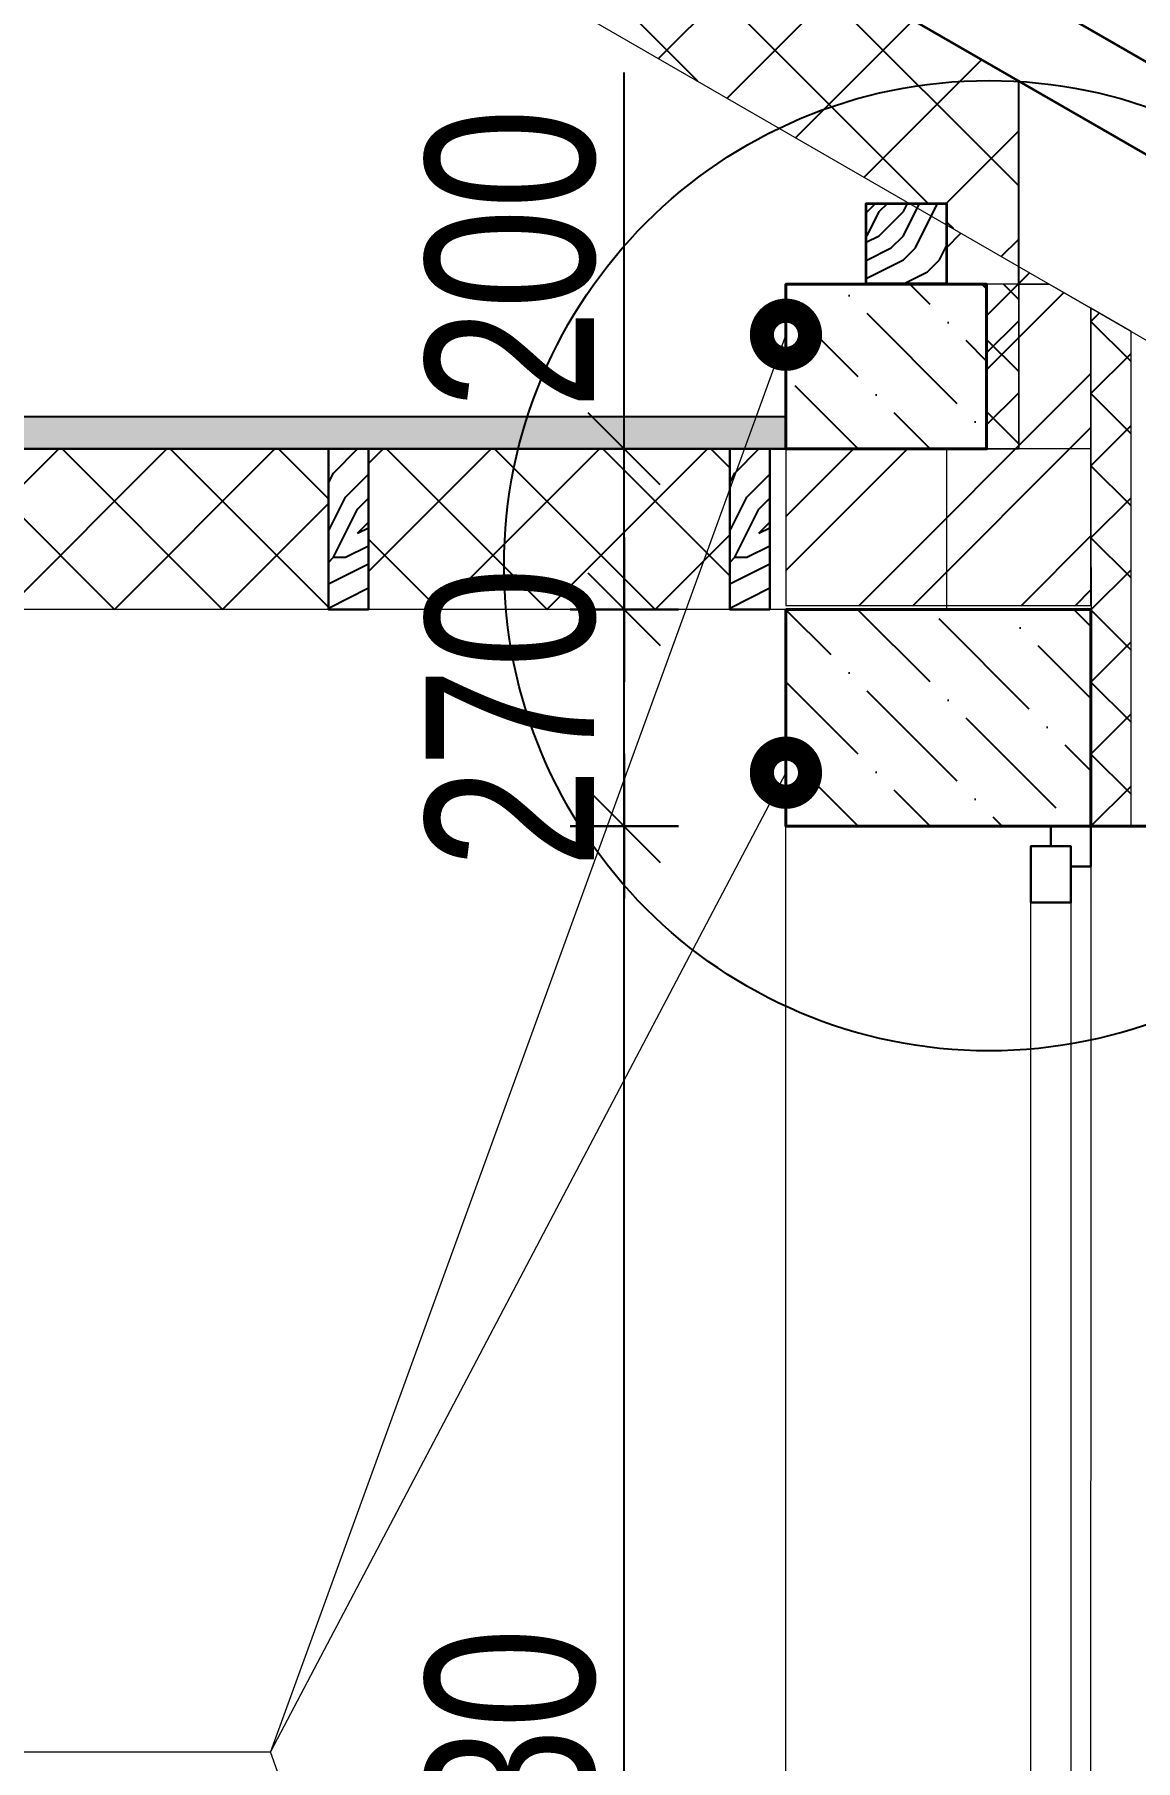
# Model space of a CAD drawing. Extents: x -12289450 to -10763036, y -7834513 to -6150123.
# Drawn here: x -11188648 to -11187276, y -7703154 to -7701005 of the extents above; entities that cross this region are included whole.
import ezdxf

# ---------------------------------------------------------------- set-up
doc = ezdxf.new("R2010")
doc.units = 0
doc.header["$LTSCALE"] = 25
doc.header["$PDMODE"] = 35
doc.linetypes.add('HIDDEN', pattern=[9.525, 6.35, -3.175])
doc.layers.get('DefPoints').update_dxf_attribs({"color": 10, "lineweight": 30})
for name, color, linetype in [('004-ВСПЛИНИИ', 15, 'Continuous'), ('005-РАЗМЕРЫ', 252, 'Continuous'), ('008-ШТРИХОВКА', 252, 'Continuous'), ('Крыши', 7, 'Continuous')]:
    doc.layers.add(name, color=color, linetype=linetype)
for name, color, linetype, lineweight in [('RAZMER', 7, 'Continuous', 9), ('СТЕНЫ', 5, 'Continuous', 40), ('тонк', 7, 'Continuous', 20)]:
    doc.layers.add(name, color=color, linetype=linetype, lineweight=lineweight)
doc.layers.add('Окна ArchiCAD_Ном._пера__3', color=7, linetype='Continuous', lineweight=15, true_color=0xff6600)
doc.styles.add('TXT0', font='txt', dxfattribs={"width": 0.8})
doc.dimstyles.new('Копия(5) РАЗМЕРЫ', dxfattribs={"dimscale": 30, "dimtxt": 7, "dimasz": 0.15, "dimexe": 0, "dimexo": 0, "dimgap": 1.2, "dimtad": 1, "dimdec": 0, "dimzin": 0, "dimdsep": 46, "dimtxsty": 'TXT0', "dimblk1": 'A8MITTA', "dimblk2": 'A8MITTA', "dimsah": 1, "dimcen": 2, "dimse1": 1, "dimse2": 1, "dimadec": 0, "dimazin": 0, "dimtp": 6, "dimtm": 6, "dimtfac": 1, "dimtdec": 0, "dimtofl": 0, "dimtmove": 0, "dimatfit": 3, "dimldrblk": 'A8MITTA', "dimfxl": 0, "dimtolj": 1, "dimtzin": 0, "dimarcsym": 0})

# ---------------------------------------------------------------- blocks, each defined once
blk = doc.blocks.new('A8MITTA', base_point=(3180, 3140))
for p, q in [((3180, 3155), (3180, 3125)), ((3170, 3130), (3190, 3150)), ((3160, 3140), (3200, 3140))]:
    blk.add_line(p, q)
blk = doc.blocks.new('*D96')
at = {"layer": '005-РАЗМЕРЫ', "color": 0, "lineweight": -2, "ltscale": 4, "transparency": 16777216}
blk.add_line((-11187913.4, -7701986.2), (-11187913.4, -7701725.2), dxfattribs=at)
at = {"layer": 'DefPoints', "color": 0, "ltscale": 4, "transparency": 16777216}
for p in [(-11187913.4, -7701720.7), (-11187711.9, -7701720.7), (-11187711.9, -7701990.7)]:
    blk.add_point(p, dxfattribs=at)
at = {"layer": '005-РАЗМЕРЫ', "color": 0, "lineweight": -2, "ltscale": 4, "transparency": 16777216, "xscale": 4.5, "yscale": 4.5, "zscale": 4.5}
for p, rotation in [((-11187913.4, -7701720.7), 90), ((-11187913.4, -7701990.7), 270)]:
    blk.add_blockref('A8MITTA', p, dxfattribs=dict(at, rotation=rotation))
at = {"layer": '005-РАЗМЕРЫ', "color": 0, "lineweight": 25, "ltscale": 4, "transparency": 16777216, "insert": (-11188054.4, -7701855.7), "char_height": 210, "attachment_point": 5, "rotation": 90, "style": 'TXT0'}
blk.add_mtext('\\A1;270', dxfattribs=at)
blk = doc.blocks.new('*D97')
at = {"layer": '005-РАЗМЕРЫ', "color": 0, "lineweight": -2, "ltscale": 4, "transparency": 16777216}
for p, q in [((-11187913.4, -7701520.7), (-11187913.4, -7701052.2)), ((-11187913.4, -7701716.2), (-11187913.4, -7701525.2))]:
    blk.add_line(p, q, dxfattribs=at)
at = {"layer": 'DefPoints', "color": 0, "ltscale": 4, "transparency": 16777216}
for p in [(-11187913.4, -7701520.7), (-11187711.9, -7701520.7), (-11187711.9, -7701720.7)]:
    blk.add_point(p, dxfattribs=at)
at = {"layer": '005-РАЗМЕРЫ', "color": 0, "lineweight": -2, "ltscale": 4, "transparency": 16777216, "xscale": 4.5, "yscale": 4.5, "zscale": 4.5}
for p, rotation in [((-11187913.4, -7701520.7), 90), ((-11187913.4, -7701720.7), 270)]:
    blk.add_blockref('A8MITTA', p, dxfattribs=dict(at, rotation=rotation))
at = {"layer": '005-РАЗМЕРЫ', "color": 0, "lineweight": 25, "ltscale": 4, "transparency": 16777216, "insert": (-11188054.4, -7701284.2), "char_height": 210, "attachment_point": 5, "rotation": 90, "style": 'TXT0'}
blk.add_mtext('\\A1;200', dxfattribs=at)
blk = doc.blocks.new('*D119')
at = {"layer": '005-РАЗМЕРЫ', "color": 0, "lineweight": -2, "ltscale": 4, "transparency": 16777216}
blk.add_line((-11187913.4, -7703616.2), (-11187913.4, -7701995.2), dxfattribs=at)
at = {"layer": 'DefPoints', "color": 0, "ltscale": 4, "transparency": 16777216}
for p in [(-11187913.4, -7701990.7), (-11187711.9, -7701990.7), (-11187711.9, -7703620.7)]:
    blk.add_point(p, dxfattribs=at)
at = {"layer": '005-РАЗМЕРЫ', "color": 0, "lineweight": -2, "ltscale": 4, "transparency": 16777216, "xscale": 4.5, "yscale": 4.5, "zscale": 4.5}
for p, rotation in [((-11187913.4, -7701990.7), 90), ((-11187913.4, -7703620.7), 270)]:
    blk.add_blockref('A8MITTA', p, dxfattribs=dict(at, rotation=rotation))
at = {"layer": '005-РАЗМЕРЫ', "color": 0, "lineweight": 25, "ltscale": 4, "transparency": 16777216, "insert": (-11188054.4, -7703239), "char_height": 210, "attachment_point": 5, "rotation": 90, "style": 'TXT0'}
blk.add_mtext('\\A1;1630', dxfattribs=at)

msp = doc.modelspace()

# ---------------------------------------------------------------- hatches: boundary and pattern name
at = {"layer": '008-ШТРИХОВКА', "ltscale": 4}
h = msp.add_hatch(dxfattribs=at)
h.set_pattern_fill('ANSI37', color=256, scale=30, style=0)
h.set_pattern_definition([(45, (-11198501.94, -7701293.71), (-67.3519, 67.3519), []), (135, (-11198501.94, -7701293.71), (-67.3519, -67.3519), [])])
h.paths.add_polyline_path([(-11196876.9, -7700355.5), (-11196789.2, -7700355.5), (-11196789.2, -7700124.6), (-11196876.9, -7700124.6), (-11198501.9, -7701062.8), (-11198501.9, -7701293.7), (-11198412, -7701241.8), (-11198412, -7701215.7), (-11198366.9, -7701215.7)])
h.paths.add_polyline_path([(-11195989.2, -7700124.6), (-11196739.2, -7700124.6), (-11196739.2, -7700355.5), (-11195989.2, -7700355.5)])
h.paths.add_polyline_path([(-11195555.5, -7700124.6), (-11195939.2, -7700124.6), (-11195939.2, -7700355.5), (-11195555.5, -7700355.5)])
h.paths.add_polyline_path([(-11195189.2, -7700124.6), (-11195555.5, -7700124.6), (-11195555.5, -7700355.5), (-11195189.2, -7700355.5)])
h.paths.add_polyline_path([(-11194389.2, -7700124.6), (-11195139.2, -7700124.6), (-11195139.2, -7700355.5), (-11194389.2, -7700355.5)])
h.paths.add_polyline_path([(-11193589.2, -7700124.6), (-11194339.2, -7700124.6), (-11194339.2, -7700355.5), (-11193589.2, -7700355.5)])
h.paths.add_polyline_path([(-11192789.2, -7700124.6), (-11193539.2, -7700124.6), (-11193539.2, -7700355.5), (-11192789.2, -7700355.5)])
h.paths.add_polyline_path([(-11190611.9, -7699509.7), (-11190611.9, -7699480.8), (-11190511.9, -7699480.8), (-11190511.9, -7699509.7), (-11187720.3, -7701121.4, -0.127854), (-11187421.9, -7701063.1), (-11187421.9, -7701062.8), (-11190561.9, -7699249.9), (-11192076.9, -7700124.6), (-11192739.2, -7700124.6), (-11192739.2, -7700355.5), (-11192076.9, -7700355.5)])
h.paths.add_polyline_path([(-11187421.9, -7701063.1, 0.127854), (-11187720.3, -7701121.4), (-11187557.8, -7701215.2), (-11187511.9, -7701215.2), (-11187511.9, -7701241.7), (-11187421.9, -7701293.7)])
at = {"layer": '008-ШТРИХОВКА'}
h = msp.add_hatch(dxfattribs=at)
h.set_pattern_fill('WOODFACE', color=251, scale=300, style=0, pattern_type=2)
h.set_pattern_definition([(0, (486544.18, -594000.5), (300, 300), [15, -285]), (90, (486664.18, -593895.5), (-300, 300), [30, -270]), (45, (486604.18, -593925.5), (3e-14, 300), [21.21, -63.63, 21.21, -42.42, 148.5, -127.2940687]), (45, (486529.18, -594015.5), (3e-14, 300), [21.213, -42.426, 21.213, -339.4120686]), (45, (486634.18, -593985.5), (3e-14, 300), [21.213, -403.0510686]), (45, (486664.18, -594000.5), (3e-14, 300), [21.213, -403.0510686]), (45, (486619.18, -593970.5), (3e-14, 300), [21.213, -403.0510686]), (45, (486604.18, -593955.5), (3e-14, 300), [42.426, -381.8380686]), (45, (486679.18, -593730.5), (3e-14, 300), [42.426, -381.8380686]), (45, (486574.18, -593940.5), (3e-14, 300), [84.852, -339.4120686]), (45, (486559.18, -593925.5), (3e-14, 300), [84.852, -339.4120686]), (45, (486754.18, -593835.5), (3e-14, 300), [84.852, -339.4120686]), (45, (486544.18, -593895.5), (3e-14, 300), [63.6396, -360.6244686]), (45, (486484.18, -593850.5), (3e-14, 300), [63.6396, -360.6244686]), (45, (486514.18, -593880.5), (3e-14, 300), [63.6396, -360.6244686]), (45, (486709.18, -593790.5), (3e-14, 300), [106.06602, -318.1980486]), (45, (486679.18, -593775.5), (3e-14, 300), [106.06602, -318.1980486]), (45, (486709.18, -593850.5), (3e-14, 300), [148.492424, -275.7716445]), (26.5650512, (486574.18, -593970.5), (300, 1e-07), [33.541017, -637.279374]), (26.5650512, (486634.18, -593880.5), (300, 1e-07), [33.541017, -637.279374]), (26.5650512, (486619.18, -593910.5), (300, 1e-07), [33.541017, -637.279374]), (26.5650512, (486559.18, -594000.5), (300, 1e-07), [67.08204, -603.738353]), (26.5650512, (486619.18, -593865.5), (300, 1e-07), [100.623059, -570.197334]), (26.5650512, (486589.18, -593850.5), (300, 1e-07), [134.1640785, -536.6563146]), (26.5650512, (486559.18, -593835.5), (300, 1e-07), [134.1640785, -536.6563146]), (26.5650512, (486514.18, -593745.5), (300, 1e-07), [134.1640785, -536.6563146]), (26.5650512, (486514.18, -593775.5), (300, 1e-07), [167.7051, -503.115293]), (26.5650512, (486529.18, -593805.5), (300, 1e-07), [167.7051, -503.115293]), (63.4349488, (486634.18, -593925.5), (2e-08, 300), [33.541017, -637.279374]), (63.4349488, (486589.18, -593955.5), (2e-08, 300), [33.541017, -637.279374]), (63.4349488, (486544.18, -594000.5), (2e-08, 300), [67.08204, -603.738353]), (63.4349488, (486634.18, -593955.5), (2e-08, 300), [67.08204, -603.738353]), (63.4349488, (486514.18, -594015.5), (2e-08, 300), [100.623059, -570.197334]), (63.4349488, (486484.18, -594015.5), (2e-08, 300), [134.1640785, -536.6563146]), (63.4349488, (486754.18, -594000.5), (2e-08, 300), [134.1640785, -536.6563146]), (63.4349488, (486649.18, -593970.5), (2e-08, 300), [134.1640785, -536.6563146]), (63.4349488, (486709.18, -594000.5), (2e-08, 300), [167.7051, -503.115293]), (63.4349488, (486679.18, -593985.5), (2e-08, 300), [167.7051, -503.115293])])
h.paths.add_polyline_path([(-11187511.9, -7701315.2), (-11187511.9, -7701215.2), (-11187611.9, -7701215.2), (-11187611.9, -7701315.2)])
at = {"layer": '008-ШТРИХОВКА', "lineweight": 25, "ltscale": 4}
h = msp.add_hatch(dxfattribs=at)
h.set_pattern_fill('ANSI32', color=256, scale=15, style=0)
h.set_pattern_definition([(45, (-11187711.93, -7704635.73), (-101.028, 101.028), []), (45, (-11187644.58, -7704635.73), (-101.028, 101.028), [])])
h.paths.add_polyline_path([(-11187331.9, -7701345.7), (-11187511.9, -7701241.7), (-11187511.9, -7701315.7), (-11187461.9, -7701315.7), (-11187461.9, -7701520.7), (-11187331.9, -7701520.7)])
h.paths.add_polyline_path([(-11187331.9, -7701520.7), (-11187511.9, -7701520.7), (-11187511.9, -7701715.7), (-11187331.9, -7701715.7)])
h.paths.add_polyline_path([(-11187511.9, -7701520.7), (-11187711.9, -7701520.7), (-11187711.9, -7701715.7), (-11187511.9, -7701715.7)])
h.paths.add_polyline_path([(-11187331.9, -7703620.7), (-11187381.9, -7703620.7), (-11187711.9, -7703620.7), (-11187711.9, -7703870.7), (-11187331.9, -7703870.7)])
h.paths.add_polyline_path([(-11187331.9, -7703875.7), (-11187711.9, -7703875.7), (-11187711.9, -7704125.7), (-11187331.9, -7704125.7)])
h.paths.add_polyline_path([(-11187331.9, -7704130.7), (-11187711.9, -7704130.7), (-11187711.9, -7704338.3, -0.161795), (-11187331.9, -7704309.7)])
h.paths.add_polyline_path([(-11187331.9, -7704309.7, 0.161795), (-11187711.9, -7704338.3), (-11187711.9, -7704380.7), (-11187331.9, -7704380.7)])
h.paths.add_polyline_path([(-11187331.9, -7704385.7), (-11187711.9, -7704385.7), (-11187711.9, -7704635.7), (-11187331.9, -7704635.7)])
at = {"layer": '008-ШТРИХОВКА', "ltscale": 4}
h = msp.add_hatch(dxfattribs=at)
h.set_pattern_fill('ANSI36', color=256, scale=20, angle=90, style=0)
h.set_pattern_definition([(135, (-11187711.93, -7701520.72), (-123.479, 33.676), [158.75, -31.75, 0, -31.75])])
h.paths.add_polyline_path([(-11187461.9, -7701315.7), (-11187711.9, -7701315.7), (-11187711.9, -7701520.7), (-11187461.9, -7701520.7)])
h = msp.add_hatch(dxfattribs=at)
h.set_pattern_fill('ANSI37', color=256, scale=20, style=0)
h.set_pattern_definition([(45, (-11574996.59, -7050638.566), (-44.9012806, 44.9012806), []), (135, (-11574996.59, -7050638.566), (-44.9012806, -44.9012806), [])])
h.paths.add_polyline_path([(-11187421.9, -7701315.7), (-11187461.9, -7701315.7), (-11187461.9, -7701520.7), (-11187421.9, -7701520.7)])
h = msp.add_hatch(dxfattribs=at)
h.set_pattern_fill('ANSI37', color=256, scale=20, style=0)
h.set_pattern_definition([(45, (-11187331.927, -7701990.73), (-44.901, 44.901), []), (135, (-11187331.927, -7701990.73), (-44.901, -44.901), [])])
h.paths.add_polyline_path([(-11187281.9, -7701374.5), (-11187331.9, -7701345.7), (-11187331.9, -7701520.7), (-11187331.9, -7701990.7), (-11187281.9, -7701990.7)])
at = {"layer": '008-ШТРИХОВКА'}
h = msp.add_hatch(dxfattribs=at)
h.set_pattern_fill('WOODFACE', color=251, scale=300, style=0, pattern_type=2)
h.set_pattern_definition([(0, (-11198150.82, -7701705.1), (300, 300), [15, -285]), (90, (-11198030.82, -7701600.1), (-300, 300), [30, -270]), (45, (-11198090.82, -7701630.11), (3e-14, 300), [21.21, -63.63, 21.21, -42.42, 148.5, -127.294]), (45, (-11198165.82, -7701720.11), (3e-14, 300), [21.213, -42.426, 21.213, -339.412]), (45, (-11198060.82, -7701690.11), (3e-14, 300), [21.213, -403.051]), (45, (-11198030.82, -7701705.11), (3e-14, 300), [21.213, -403.051]), (45, (-11198075.82, -7701675.11), (3e-14, 300), [21.213, -403.051]), (45, (-11198090.82, -7701660.11), (3e-14, 300), [42.426, -381.838]), (45, (-11198015.82, -7701435.11), (3e-14, 300), [42.426, -381.838]), (45, (-11198120.82, -7701645.11), (3e-14, 300), [84.852, -339.412]), (45, (-11198135.82, -7701630.11), (3e-14, 300), [84.852, -339.412]), (45, (-11197940.82, -7701540.11), (3e-14, 300), [84.852, -339.412]), (45, (-11198150.82, -7701600.11), (3e-14, 300), [63.64, -360.6245]), (45, (-11198210.82, -7701555.11), (3e-14, 300), [63.64, -360.6245]), (45, (-11198180.82, -7701585.11), (3e-14, 300), [63.64, -360.6245]), (45, (-11197985.82, -7701495.11), (3e-14, 300), [106.066, -318.198]), (45, (-11198015.82, -7701480.11), (3e-14, 300), [106.066, -318.198]), (45, (-11197985.82, -7701555.11), (3e-14, 300), [148.4924, -275.772]), (26.565, (-11198120.82, -7701675.11), (300, 1e-07), [33.541, -637.279]), (26.565, (-11198060.82, -7701585.11), (300, 1e-07), [33.541, -637.279]), (26.565, (-11198075.82, -7701615.11), (300, 1e-07), [33.541, -637.279]), (26.565, (-11198135.82, -7701705.11), (300, 1e-07), [67.082, -603.738]), (26.565, (-11198075.82, -7701570.11), (300, 1e-07), [100.623, -570.197]), (26.565, (-11198105.82, -7701555.11), (300, 1e-07), [134.164, -536.656]), (26.565, (-11198135.82, -7701540.11), (300, 1e-07), [134.164, -536.656]), (26.565, (-11198180.82, -7701450.11), (300, 1e-07), [134.164, -536.656]), (26.565, (-11198180.82, -7701480.11), (300, 1e-07), [167.705, -503.115]), (26.565, (-11198165.82, -7701510.11), (300, 1e-07), [167.705, -503.115]), (63.435, (-11198060.82, -7701630.11), (2e-08, 300), [33.541, -637.279]), (63.435, (-11198105.82, -7701660.11), (2e-08, 300), [33.541, -637.279]), (63.435, (-11198150.82, -7701705.11), (2e-08, 300), [67.082, -603.738]), (63.435, (-11198060.82, -7701660.11), (2e-08, 300), [67.082, -603.738]), (63.435, (-11198180.82, -7701720.11), (2e-08, 300), [100.623, -570.197]), (63.435, (-11198210.82, -7701720.11), (2e-08, 300), [134.164, -536.656]), (63.435, (-11197940.82, -7701705.11), (2e-08, 300), [134.164, -536.656]), (63.435, (-11198045.82, -7701675.11), (2e-08, 300), [134.164, -536.656]), (63.435, (-11197985.82, -7701705.11), (2e-08, 300), [167.705, -503.115]), (63.435, (-11198015.82, -7701690.11), (2e-08, 300), [167.705, -503.115])])
h.paths.add_polyline_path([(-11193341.9, -7701520.2), (-11193391.9, -7701520.2), (-11193399.9, -7701520.1), (-11193349.9, -7701520.1)], flags=16)
h.paths.add_polyline_path([(-11195311.9, -7701520.3), (-11195311.9, -7701480.1), (-11198210.8, -7701480.1), (-11198210.8, -7701520.2)])
h.paths.add_polyline_path([(-11195311.9, -7701480.1), (-11195311.9, -7701520.3), (-11187711.9, -7701520.3), (-11187711.9, -7701480.1)])
at = {"layer": '008-ШТРИХОВКА', "ltscale": 4}
h = msp.add_hatch(dxfattribs=at)
h.set_pattern_fill('ANSI37', color=256, scale=30, style=0)
h.set_pattern_definition([(45, (-11193801.93, -7701720.72), (-67.3519, 67.3519), []), (135, (-11193801.93, -7701720.72), (-67.3519, -67.3519), [])])
h.paths.add_polyline_path([(-11187781.9, -7701520.7), (-11188045.4, -7701520.7, 0.060859), (-11188063.2, -7701666.2, 0.022597), (-11188060.7, -7701720.7), (-11187781.9, -7701720.7)])
h.paths.add_polyline_path([(-11188045.4, -7701520.7), (-11188231.9, -7701520.7), (-11188231.9, -7701720.7), (-11188060.7, -7701720.7, -0.022597), (-11188063.2, -7701666.2, -0.060859)])
h.paths.add_polyline_path([(-11188281.9, -7701520.7), (-11188681.9, -7701520.7), (-11188681.9, -7701720.7), (-11188281.9, -7701720.7)])
h.paths.add_polyline_path([(-11188781.9, -7701520.7), (-11189141.9, -7701520.7), (-11189141.9, -7701720.7), (-11188781.9, -7701720.7)])
h.paths.add_polyline_path([(-11189191.9, -7701520.7), (-11189561.9, -7701520.7), (-11189561.9, -7701720.7), (-11189191.9, -7701720.7)])
h.paths.add_polyline_path([(-11189661.9, -7701520.7), (-11189931.9, -7701520.7), (-11189931.9, -7701720.7), (-11189661.9, -7701720.7)])
h.paths.add_polyline_path([(-11189981.9, -7701520.7), (-11190486.9, -7701520.7), (-11190486.9, -7701720.7), (-11189981.9, -7701720.7)])
h.paths.add_polyline_path([(-11190636.9, -7701520.7), (-11190931.9, -7701520.7), (-11190931.9, -7701720.7), (-11190636.9, -7701720.7)])
h.paths.add_polyline_path([(-11190981.9, -7701520.7), (-11191531.9, -7701520.7), (-11191531.9, -7701720.7), (-11190981.9, -7701720.7)])
h.paths.add_polyline_path([(-11191581.9, -7701520.7), (-11192131.9, -7701520.7), (-11192131.9, -7701720.7), (-11191581.9, -7701720.7)])
h.paths.add_polyline_path([(-11192231.9, -7701520.7), (-11192731.9, -7701520.7), (-11192731.9, -7701720.7), (-11192231.9, -7701720.7)])
h.paths.add_polyline_path([(-11192781.9, -7701520.7), (-11193281.9, -7701520.7), (-11193281.9, -7701720.7), (-11192781.9, -7701720.7)])
h.paths.add_polyline_path([(-11193381.9, -7701520.7), (-11193801.9, -7701520.7), (-11193801.9, -7701720.7), (-11193601.9, -7701720.7), (-11193381.9, -7701720.7)])
at = {"layer": '008-ШТРИХОВКА'}
h = msp.add_hatch(dxfattribs=at)
h.set_pattern_fill('WOODFACE', color=251, scale=300, style=0, pattern_type=2)
h.set_pattern_definition([(0, (485924.18, -594355.98), (300, 300), [15, -285]), (90, (486044.18, -594250.98), (-300, 300), [30, -270]), (45, (485984.18, -594280.98), (3e-14, 300), [21.21, -63.63, 21.21, -42.42, 148.5, -127.2940687]), (45, (485909.18, -594370.98), (3e-14, 300), [21.213, -42.426, 21.213, -339.4120686]), (45, (486014.18, -594340.98), (3e-14, 300), [21.213, -403.0510686]), (45, (486044.18, -594355.98), (3e-14, 300), [21.213, -403.0510686]), (45, (485999.18, -594325.98), (3e-14, 300), [21.213, -403.0510686]), (45, (485984.18, -594310.98), (3e-14, 300), [42.426, -381.8380686]), (45, (486059.18, -594085.98), (3e-14, 300), [42.426, -381.8380686]), (45, (485954.18, -594295.98), (3e-14, 300), [84.852, -339.4120686]), (45, (485939.18, -594280.98), (3e-14, 300), [84.852, -339.4120686]), (45, (486134.18, -594190.98), (3e-14, 300), [84.852, -339.4120686]), (45, (485924.18, -594250.98), (3e-14, 300), [63.6396, -360.6244686]), (45, (485864.18, -594205.98), (3e-14, 300), [63.6396, -360.6244686]), (45, (485894.18, -594235.98), (3e-14, 300), [63.6396, -360.6244686]), (45, (486089.18, -594145.98), (3e-14, 300), [106.06602, -318.1980486]), (45, (486059.18, -594130.98), (3e-14, 300), [106.06602, -318.1980486]), (45, (486089.18, -594205.98), (3e-14, 300), [148.492424, -275.7716445]), (26.5650512, (485954.18, -594325.98), (300, 1e-07), [33.541017, -637.279374]), (26.5650512, (486014.18, -594235.98), (300, 1e-07), [33.541017, -637.279374]), (26.5650512, (485999.18, -594265.98), (300, 1e-07), [33.541017, -637.279374]), (26.5650512, (485939.18, -594355.98), (300, 1e-07), [67.08204, -603.738353]), (26.5650512, (485999.18, -594220.98), (300, 1e-07), [100.623059, -570.197334]), (26.5650512, (485969.18, -594205.98), (300, 1e-07), [134.1640785, -536.6563146]), (26.5650512, (485939.18, -594190.98), (300, 1e-07), [134.1640785, -536.6563146]), (26.5650512, (485894.18, -594100.98), (300, 1e-07), [134.1640785, -536.6563146]), (26.5650512, (485894.18, -594130.98), (300, 1e-07), [167.7051, -503.115293]), (26.5650512, (485909.18, -594160.98), (300, 1e-07), [167.7051, -503.115293]), (63.4349488, (486014.18, -594280.98), (2e-08, 300), [33.541017, -637.279374]), (63.4349488, (485969.18, -594310.98), (2e-08, 300), [33.541017, -637.279374]), (63.4349488, (485924.18, -594355.98), (2e-08, 300), [67.08204, -603.738353]), (63.4349488, (486014.18, -594310.98), (2e-08, 300), [67.08204, -603.738353]), (63.4349488, (485894.18, -594370.98), (2e-08, 300), [100.623059, -570.197334]), (63.4349488, (485864.18, -594370.98), (2e-08, 300), [134.1640785, -536.6563146]), (63.4349488, (486134.18, -594355.98), (2e-08, 300), [134.1640785, -536.6563146]), (63.4349488, (486029.18, -594325.98), (2e-08, 300), [134.1640785, -536.6563146]), (63.4349488, (486089.18, -594355.98), (2e-08, 300), [167.7051, -503.115293]), (63.4349488, (486059.18, -594340.98), (2e-08, 300), [167.7051, -503.115293])])
h.paths.add_polyline_path([(-11188231.9, -7701720.7), (-11188231.9, -7701520.7), (-11188281.9, -7701520.7), (-11188281.9, -7701720.7)])
h = msp.add_hatch(dxfattribs=at)
h.set_pattern_fill('WOODFACE', color=251, scale=300, style=0, pattern_type=2)
h.set_pattern_definition([(0, (486424.18, -594355.98), (300, 300), [15, -285]), (90, (486544.18, -594250.98), (-300, 300), [30, -270]), (45, (486484.18, -594280.98), (3e-14, 300), [21.21, -63.63, 21.21, -42.42, 148.5, -127.2940687]), (45, (486409.18, -594370.98), (3e-14, 300), [21.213, -42.426, 21.213, -339.4120686]), (45, (486514.18, -594340.98), (3e-14, 300), [21.213, -403.0510686]), (45, (486544.18, -594355.98), (3e-14, 300), [21.213, -403.0510686]), (45, (486499.18, -594325.98), (3e-14, 300), [21.213, -403.0510686]), (45, (486484.18, -594310.98), (3e-14, 300), [42.426, -381.8380686]), (45, (486559.18, -594085.98), (3e-14, 300), [42.426, -381.8380686]), (45, (486454.18, -594295.98), (3e-14, 300), [84.852, -339.4120686]), (45, (486439.18, -594280.98), (3e-14, 300), [84.852, -339.4120686]), (45, (486634.18, -594190.98), (3e-14, 300), [84.852, -339.4120686]), (45, (486424.18, -594250.98), (3e-14, 300), [63.6396, -360.6244686]), (45, (486364.18, -594205.98), (3e-14, 300), [63.6396, -360.6244686]), (45, (486394.18, -594235.98), (3e-14, 300), [63.6396, -360.6244686]), (45, (486589.18, -594145.98), (3e-14, 300), [106.06602, -318.1980486]), (45, (486559.18, -594130.98), (3e-14, 300), [106.06602, -318.1980486]), (45, (486589.18, -594205.98), (3e-14, 300), [148.492424, -275.7716445]), (26.5650512, (486454.18, -594325.98), (300, 1e-07), [33.541017, -637.279374]), (26.5650512, (486514.18, -594235.98), (300, 1e-07), [33.541017, -637.279374]), (26.5650512, (486499.18, -594265.98), (300, 1e-07), [33.541017, -637.279374]), (26.5650512, (486439.18, -594355.98), (300, 1e-07), [67.08204, -603.738353]), (26.5650512, (486499.18, -594220.98), (300, 1e-07), [100.623059, -570.197334]), (26.5650512, (486469.18, -594205.98), (300, 1e-07), [134.1640785, -536.6563146]), (26.5650512, (486439.18, -594190.98), (300, 1e-07), [134.1640785, -536.6563146]), (26.5650512, (486394.18, -594100.98), (300, 1e-07), [134.1640785, -536.6563146]), (26.5650512, (486394.18, -594130.98), (300, 1e-07), [167.7051, -503.115293]), (26.5650512, (486409.18, -594160.98), (300, 1e-07), [167.7051, -503.115293]), (63.4349488, (486514.18, -594280.98), (2e-08, 300), [33.541017, -637.279374]), (63.4349488, (486469.18, -594310.98), (2e-08, 300), [33.541017, -637.279374]), (63.4349488, (486424.18, -594355.98), (2e-08, 300), [67.08204, -603.738353]), (63.4349488, (486514.18, -594310.98), (2e-08, 300), [67.08204, -603.738353]), (63.4349488, (486394.18, -594370.98), (2e-08, 300), [100.623059, -570.197334]), (63.4349488, (486364.18, -594370.98), (2e-08, 300), [134.1640785, -536.6563146]), (63.4349488, (486634.18, -594355.98), (2e-08, 300), [134.1640785, -536.6563146]), (63.4349488, (486529.18, -594325.98), (2e-08, 300), [134.1640785, -536.6563146]), (63.4349488, (486589.18, -594355.98), (2e-08, 300), [167.7051, -503.115293]), (63.4349488, (486559.18, -594340.98), (2e-08, 300), [167.7051, -503.115293])])
h.paths.add_polyline_path([(-11187731.9, -7701720.7), (-11187731.9, -7701520.7), (-11187781.9, -7701520.7), (-11187781.9, -7701720.7)])
at = {"layer": '008-ШТРИХОВКА', "ltscale": 4}
h = msp.add_hatch(dxfattribs=at)
h.set_pattern_fill('ANSI36', color=256, scale=20, angle=90, style=0)
h.set_pattern_definition([(135, (-11187711.9, -7701990.73), (-123.4785, 33.676), [158.75, -31.75, 0, -31.75])])
h.paths.add_polyline_path([(-11187331.9, -7701720.7), (-11187331.9, -7701990.7), (-11187711.9, -7701990.7), (-11187711.9, -7701720.7)])

# ---------------------------------------------------------------- linework, layer by layer
at = {"lineweight": 25, "ltscale": 20, "const_width": 60}
for points in [[(-11187696.9, -7701378.6, -1), (-11187726.9, -7701378.6, -1)], [(-11187696.9, -7701924, -1), (-11187726.9, -7701924, -1)]]:
    msp.add_lwpolyline(points, format="xyb", close=True, dxfattribs=at)
at = {"layer": '004-ВСПЛИНИИ', "color": 1}
msp.add_circle((-11187458.9, -7701666.2), 604.2, dxfattribs=at)
at = {"layer": '008-ШТРИХОВКА', "ltscale": 3}
msp.add_lwpolyline([(-11187421.9, -7701315.7), (-11187421.9, -7701062.8)], dxfattribs=at)
at = {"layer": 'RAZMER', "color": 1, "lineweight": 35, "ltscale": 4}
msp.add_lwpolyline([(-11187611.9, -7701315.2), (-11187611.9, -7701215.2), (-11187511.9, -7701215.2), (-11187511.9, -7701315.2), (-11187611.9, -7701315.2)], dxfattribs=at)
at = {"layer": 'Крыши', "lineweight": 35, "ltscale": 3}
for p, q in [((-11190561.9, -7699134.4), (-11186461.9, -7701501.5)), ((-11190561.9, -7699249.9), (-11186511.9, -7701588.2))]:
    msp.add_line(p, q, dxfattribs=at)
at = {"layer": 'Крыши', "lineweight": 18, "ltscale": 3}
msp.add_line((-11190561.9, -7699480.8), (-11186682.3, -7701720.7), dxfattribs=at)
at = {"layer": 'Окна ArchiCAD_Ном._пера__3', "linetype": 'Continuous', "lineweight": 30}
for points in [[(-11187331.9, -7701990.7), (-11187331.9, -7702040.7), (-11187331.9, -7702040.7), (-11187356.9, -7702040.7), (-11187356.9, -7702015.7), (-11187381.9, -7702015.7), (-11187381.9, -7701990.7)], [(-11187406.9, -7702085.7), (-11187356.9, -7702085.7), (-11187356.9, -7702015.7), (-11187406.9, -7702015.7)]]:
    msp.add_lwpolyline(points, close=True, dxfattribs=at)
at = {"layer": 'Окна ArchiCAD_Ном._пера__3', "linetype": 'Continuous'}
msp.add_lwpolyline([(-11187331.9, -7703570.7), (-11187331.5, -7702040.7)], dxfattribs=at)
msp.add_lwpolyline([(-11187406.9, -7702085.7), (-11187356.9, -7702085.7), (-11187356.9, -7703525.7), (-11187406.9, -7703525.7)], close=True, dxfattribs=at)
at = {"layer": 'СТЕНЫ', "ltscale": 3}
msp.add_lwpolyline([(-11187711.9, -7701520.7), (-11187711.9, -7701315.7), (-11187461.9, -7701315.7), (-11187461.9, -7701520.7), (-11187711.9, -7701520.7)], close=True, dxfattribs=at)
at = {"layer": 'СТЕНЫ', "lineweight": 15, "ltscale": 3}
for points in [[(-11187461.9, -7701315.7), (-11187461.9, -7701315.7), (-11187461.9, -7701520.7), (-11187421.9, -7701520.7), (-11187421.9, -7701315.7), (-11187461.9, -7701315.7)], [(-11187281.9, -7701990.7), (-11187281.9, -7701374.5), (-11187331.9, -7701345.7), (-11187331.5, -7701990.7)]]:
    msp.add_lwpolyline(points, dxfattribs=at)
msp.add_lwpolyline([(-11187331.9, -7701520.7), (-11187331.9, -7701345.7), (-11187383.8, -7701315.7), (-11187421.9, -7701315.7), (-11187383.8, -7701315.7), (-11187421.9, -7701315.7), (-11187421.9, -7701520.7, 16.180027)], format="xyb", dxfattribs=at)
at = {"layer": 'СТЕНЫ', "lineweight": 30}
for points in [[(-11187711.9, -7701480.7), (-11198211.9, -7701480.6)], [(-11187711.9, -7701520.7), (-11198211.9, -7701520.7)], [(-11187711.9, -7701520.7), (-11195341.9, -7701520.7)]]:
    msp.add_lwpolyline(points, dxfattribs=at)
at = {"layer": 'СТЕНЫ', "color": 4, "lineweight": 30, "ltscale": 4}
for points in [[(-11188231.9, -7701720.7), (-11188231.9, -7701520.7), (-11188281.9, -7701520.7), (-11188281.9, -7701720.7), (-11188231.9, -7701720.7)], [(-11187731.9, -7701720.7), (-11187731.9, -7701520.7), (-11187781.9, -7701520.7), (-11187781.9, -7701720.7), (-11187731.9, -7701720.7)]]:
    msp.add_lwpolyline(points, close=True, dxfattribs=at)
at = {"layer": 'СТЕНЫ', "lineweight": 9, "ltscale": 4}
msp.add_lwpolyline([(-11187711.9, -7701715.7), (-11187331.9, -7701715.7), (-11187331.9, -7701520.7), (-11187711.9, -7701520.7)], close=True, dxfattribs=at)
at = {"layer": 'СТЕНЫ', "color": 4, "linetype": 'HIDDEN', "lineweight": 20, "ltscale": 4}
msp.add_lwpolyline([(-11187711.9, -7701520.7), (-11187511.9, -7701520.7), (-11187511.9, -7701720.7)], dxfattribs=at)
at = {"layer": 'СТЕНЫ', "color": 4, "lineweight": 20, "ltscale": 4}
msp.add_lwpolyline([(-11187511.9, -7701720.7), (-11193601.9, -7701720.7)], dxfattribs=at)
at = {"layer": 'СТЕНЫ', "ltscale": 3}
for points in [[(-11187711.9, -7701720.7), (-11187711.9, -7701990.7)], [(-11187711.9, -7701720.7), (-11187711.9, -7701990.7), (-11187331.9, -7701990.7), (-11187331.9, -7701720.7), (-11187711.9, -7701720.7)], [(-11187711.9, -7701990.7), (-11187261.9, -7701990.7)]]:
    msp.add_lwpolyline(points, dxfattribs=at)
at = {"layer": 'СТЕНЫ', "lineweight": 9, "ltscale": 3}
msp.add_lwpolyline([(-11187711.9, -7703605.7), (-11187711.9, -7701975.7)], dxfattribs=at)
at = {"layer": 'тонк', "lineweight": 9, "ltscale": 50}
for p in [(-11187711.9, -7701378.6), (-11187711.9, -7701924), (-11190079.1, -7703143.3), (-11187711.9, -7704940.6)]:
    msp.add_line(p, (-11188354.2, -7703143.3), dxfattribs=at)

# ---------------------------------------------------------------- dimensions: what is measured, and where the dimension line sits
at = {"layer": '005-РАЗМЕРЫ', "lineweight": 25, "ltscale": 4}
dim = msp.add_linear_dim(base=(-11187913.4, -7701520.7), p1=(-11187711.9, -7701720.7), p2=(-11187711.9, -7701520.7), angle=90, dimstyle='Копия(5) РАЗМЕРЫ', dxfattribs=at)
dim.commit()
dim.dimension.update_dxf_attribs({"geometry": '*D97', "text_midpoint": (-11188054.4, -7701284.2)})
for base, p1, p2, picture, middle in [((-11187913.4, -7701720.7), (-11187711.9, -7701990.7), (-11187711.9, -7701720.7), '*D96', (-11187913.4, -7701855.7)), ((-11187913.4, -7701990.7), (-11187711.9, -7703620.7), (-11187711.9, -7701990.7), '*D119', (-11187913.4, -7703239))]:
    dim = msp.add_linear_dim(base=base, p1=p1, p2=p2, angle=90, dimstyle='Копия(5) РАЗМЕРЫ', dxfattribs=at)
    dim.commit()
    dim.dimension.update_dxf_attribs({"geometry": picture, "text_midpoint": middle, "dimtype": 160})

doc.saveas('drawing.dxf')
